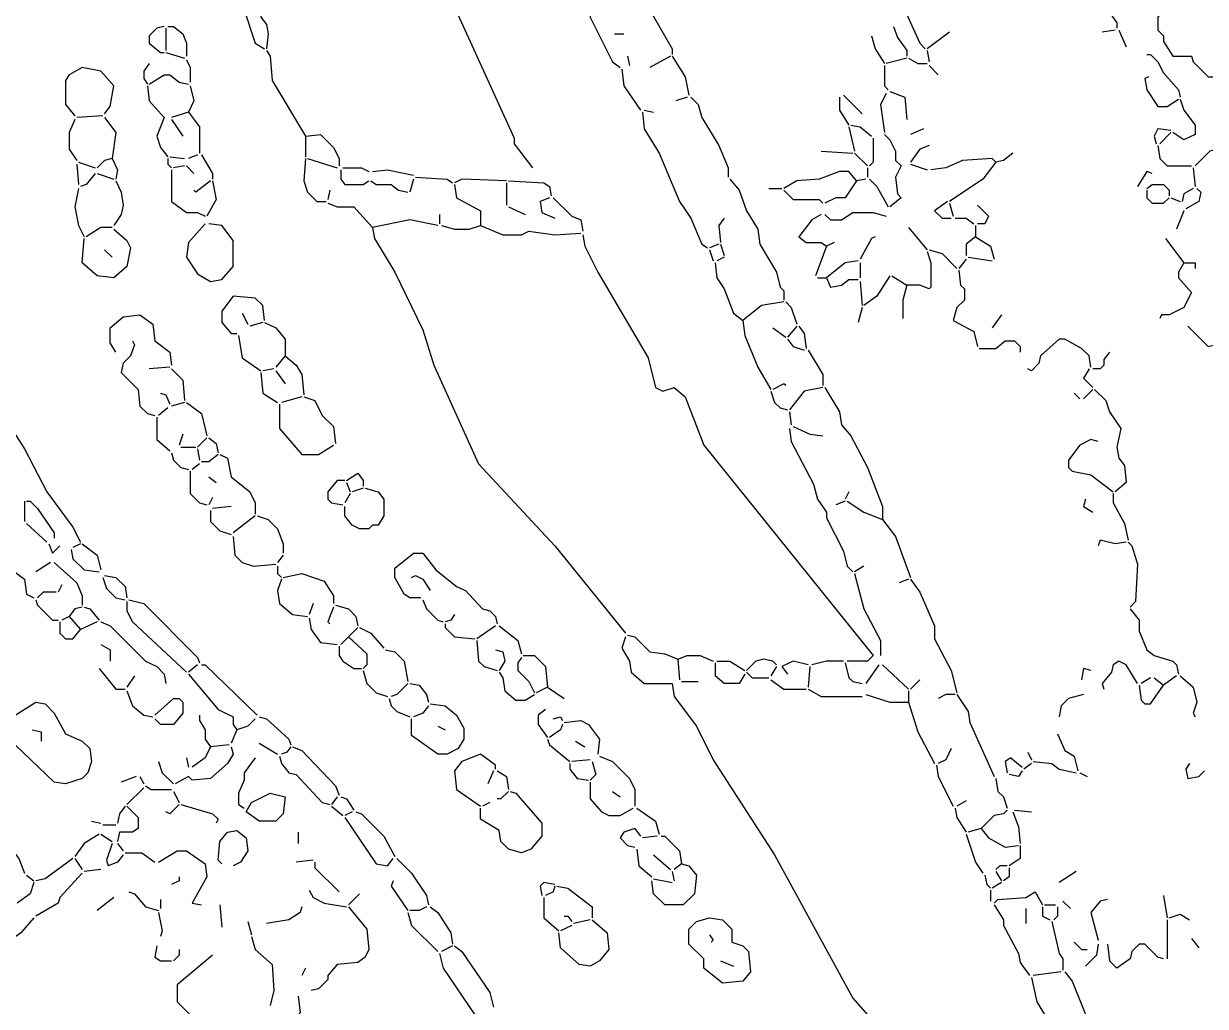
# Model space of a CAD drawing. Header units: millimetres. Extents: x 0 to 150953, y 0 to 85148.
# Drawn here: x 76847 to 95980, y 46657 to 62566 of the extents above; entities that cross this region are included whole.
import ezdxf

# ---------------------------------------------------------------- set-up
doc = ezdxf.new("R2010")
doc.units = ezdxf.units.MM
doc.layers.add('LINEWORK', color=7, linetype='Continuous')

msp = doc.modelspace()

# ---------------------------------------------------------------- linework, layer by layer
at = {"layer": 'LINEWORK'}
for points in [[(80086, 64087), (80689, 62822), (80689, 62671), (80779, 62550), (80809, 62400), (80779, 62159)], [(80147, 63334), (80418, 62791), (80598, 62249), (80749, 62159)], [(86715, 63304), (86896, 63063), (87016, 62731), (87348, 62159), (87348, 62068)], [(94669, 63213), (94850, 63033), (95362, 63033), (95332, 62822), (95212, 62671), (95212, 62460), (95302, 62370), (95302, 62279), (95453, 62038), (95754, 62038), (95784, 61948), (96025, 61707), (96176, 61707), (96326, 61827), (96447, 61857), (96598, 61737), (96598, 61647), (96718, 61496)], [(90843, 63123), (91054, 62912), (91355, 62249), (91445, 62159)], [(83853, 62882), (83883, 62701), (84787, 60712), (84787, 60622), (85088, 60230)], [(85992, 62852), (86022, 62671), (86383, 61948), (86504, 61857)], [(93494, 62731), (93675, 62942), (93856, 62942), (94157, 62822), (94247, 62731), (94458, 62701), (94549, 62581), (94549, 62490)], [(79122, 62520), (79002, 62490), (78881, 62370), (78881, 62249), (79062, 62098), (79122, 62098)], [(79152, 62490), (79152, 62129)], [(79182, 62520), (79273, 62520), (79423, 62400), (79484, 62249), (79484, 62038)], [(86414, 62400), (86564, 62400)], [(90933, 62520), (90993, 62340), (91144, 62129), (91144, 62038)], [(91837, 62430), (91476, 62159)], [(94519, 62460), (94308, 62430)], [(94579, 62460), (94699, 62189)], [(90572, 62370), (90632, 62159), (90783, 61918)], [(79152, 62098), (79454, 62008)], [(80779, 62129), (80840, 62038), (80870, 61647), (81412, 60743)], [(86625, 62038), (86655, 61888)], [(87318, 62038), (86986, 61857)], [(87348, 62038), (87559, 61707), (87619, 61405)], [(91144, 62008), (90813, 61918)], [(91174, 62008), (91325, 61918), (91476, 61918)], [(91476, 62129), (91506, 61948)], [(95031, 62068), (95091, 62068), (95212, 61948), (95302, 61767), (95543, 61496), (95573, 61375)], [(78158, 61104), (78248, 61225), (78309, 61556), (78098, 61797), (77796, 61857), (77585, 61737), (77525, 61647), (77525, 61255), (77676, 61074)], [(78881, 61918), (78791, 61797), (78791, 61677), (78851, 61586)], [(79484, 61978), (79544, 61857), (79544, 61616)], [(86534, 61827), (86564, 61556), (86835, 61164)], [(90783, 61888), (90783, 61556), (90843, 61496)], [(91506, 61888), (91656, 61737)], [(78881, 61586), (79122, 61737), (79212, 61737), (79363, 61616), (79514, 61586)], [(95061, 61707), (95001, 61677), (95031, 61496), (95212, 61225), (95362, 61225), (95543, 61345)], [(78851, 61556), (78881, 61315), (79122, 61044)], [(79544, 61556), (79604, 61315), (79514, 61134)], [(90813, 61436), (90722, 61255), (90783, 60803)], [(90873, 61466), (91114, 61375), (91144, 61014)], [(87589, 61375), (87408, 61315)], [(87649, 61375), (87769, 61255), (87830, 61044), (88101, 60592), (88252, 60230), (88252, 60080)], [(90059, 61375), (90059, 61164), (90210, 60923)], [(90120, 61405), (90421, 61104)], [(95573, 61345), (95633, 61164), (95814, 60923), (95814, 60773), (95633, 60682), (95453, 60803)], [(78128, 61074), (77706, 61044)], [(78158, 61044), (78339, 60803), (78278, 60381)], [(79122, 61044), (79002, 60743), (79062, 60562), (79182, 60411)], [(79514, 61134), (79243, 61044)], [(79514, 61134), (79695, 60893), (79695, 60471)], [(86866, 61134), (86896, 60863), (87137, 60471), (87468, 59688), (87649, 59417), (87830, 58995), (87920, 58935)], [(86896, 61164), (87046, 61134)], [(77676, 61014), (77585, 60803), (77585, 60532), (77706, 60351)], [(79243, 61014), (79423, 60743)], [(90210, 60893), (90300, 60502)], [(90240, 60923), (90391, 60893), (90572, 60743)], [(91415, 60863), (91204, 60773)], [(95423, 60833), (95212, 60863), (95151, 60743), (95182, 60622)], [(81412, 60743), (81653, 60773), (81864, 60562), (81954, 60381), (81954, 60261)], [(81412, 60743), (81412, 60411)], [(90602, 60712), (90602, 60321), (90541, 60261)], [(90783, 60773), (90873, 60682), (90963, 60502), (90963, 60351), (91054, 60261)], [(95423, 60803), (95242, 60622)], [(89758, 60502), (90270, 60471)], [(90300, 60471), (90511, 60261)], [(91506, 60592), (91355, 60532), (91204, 60321)], [(92862, 60471), (92711, 60351), (92590, 60321)], [(95212, 60592), (95242, 60381), (95362, 60261), (95754, 60261)], [(96417, 60592), (96055, 60502), (95814, 60261)], [(77706, 60291), (77736, 59959)], [(77736, 60321), (78007, 60230)], [(78278, 60381), (78158, 60351), (78037, 60230)], [(78278, 60381), (78369, 60200), (78339, 60050)], [(79182, 60381), (79182, 60291), (79243, 60230)], [(79212, 60411), (79454, 60381)], [(79664, 60441), (79514, 60381)], [(79725, 60441), (79905, 60140), (79905, 60050)], [(81412, 60381), (81382, 60020), (81442, 59839), (81593, 59688), (81743, 59688)], [(81442, 60381), (81924, 60230)], [(91204, 60291), (91476, 60200)], [(92590, 60321), (92530, 60381), (92048, 60351), (91777, 60230), (91536, 60200)], [(92590, 60321), (92379, 60050), (91837, 59688)], [(75326, 60110), (75356, 59537), (75506, 59266), (75627, 58694), (75597, 58483), (75838, 57971), (75958, 57458), (76169, 57067), (76260, 56765), (76501, 56344), (76531, 56193), (76862, 55681), (77224, 54988), (77646, 54415), (77766, 54174)], [(78007, 60140), (77857, 59959), (77766, 59929)], [(78037, 60140), (78309, 60050)], [(79243, 60200), (79243, 59688), (79484, 59507), (79664, 59507), (79785, 59447)], [(79454, 60261), (79273, 60230)], [(79484, 60261), (79604, 60140)], [(81984, 60200), (81984, 60050), (82045, 59959), (82346, 59959), (82436, 60020)], [(82015, 60230), (82316, 60230), (82436, 60170)], [(82497, 60170), (82738, 60200), (83160, 60110)], [(83190, 60080), (83702, 60050), (83792, 59989)], [(90331, 60020), (90210, 60170), (90059, 60170), (89728, 60050), (89366, 60020), (89155, 59899)], [(90511, 60230), (90511, 60080)], [(91054, 60261), (90963, 60080), (90993, 59809), (91054, 59748)], [(95121, 60140), (95031, 60170), (94880, 59929)], [(95784, 60230), (95814, 59929)], [(77736, 59899), (77676, 59598), (77736, 59296), (77826, 59116)], [(78339, 60020), (78429, 59839), (78459, 59628), (78429, 59477), (78309, 59296)], [(79875, 60020), (79634, 59839), (79604, 59869)], [(79905, 60020), (79966, 59718), (79815, 59447)], [(82467, 60020), (82557, 59959), (82798, 59959), (82919, 59869), (83069, 59839)], [(83160, 60050), (83099, 59839)], [(84666, 60020), (83943, 60050), (83822, 59989)], [(83822, 59959), (83853, 59748), (84244, 59537), (84244, 59296)], [(84666, 59989), (84666, 59628)], [(84696, 60020), (85269, 59989), (85359, 59929), (85389, 59778)], [(88282, 60050), (88432, 59869), (88553, 59537), (88734, 59236), (88764, 58995), (89035, 58543), (89095, 58302), (89155, 58242), (89155, 58091)], [(88914, 59899), (89125, 59899)], [(90331, 60020), (90150, 59748), (89999, 59748), (89818, 59658)], [(90481, 60050), (90331, 60020)], [(90541, 60050), (90662, 59929), (90843, 59598)], [(95031, 59899), (95121, 59959), (95302, 59959), (95392, 59869), (95392, 59778)], [(95784, 59899), (95633, 59809), (95603, 59688)], [(95844, 59899), (95905, 59839), (95875, 59688), (95664, 59568)], [(81804, 59869), (81774, 59718)], [(85359, 59748), (85208, 59688), (85239, 59507), (85449, 59417)], [(85419, 59748), (85721, 59447), (85871, 59387), (85901, 59206)], [(89155, 59869), (89306, 59718), (89728, 59718), (89788, 59658)], [(91054, 59748), (90873, 59598)], [(95031, 59869), (95031, 59748), (95121, 59658), (95302, 59658), (95392, 59748)], [(95423, 59748), (95573, 59688)], [(81774, 59658), (81924, 59598), (82195, 59598), (82497, 59266)], [(84696, 59598), (84967, 59477)], [(89818, 59477), (89909, 59387), (90090, 59387), (90270, 59507), (90602, 59507), (90813, 59447)], [(91807, 59688), (91596, 59537)], [(91596, 59537), (91717, 59417), (91867, 59417)], [(91837, 59658), (91897, 59447)], [(92289, 59628), (92470, 59447), (92410, 59327), (92289, 59327)], [(95633, 59537), (95513, 59236)], [(79785, 59327), (79514, 59025), (79484, 58784), (79664, 58513), (79875, 58392), (80056, 58423), (80237, 58634), (80237, 59055), (80056, 59296), (79845, 59327)], [(83551, 59296), (83099, 59387), (82497, 59266)], [(83581, 59477), (83581, 59327)], [(88191, 59417), (88101, 59296), (88131, 59025)], [(89758, 59477), (89607, 59387), (89397, 59116), (89517, 59025), (89758, 59025), (89848, 58965)], [(91927, 59417), (92108, 59417), (92229, 59327)], [(78309, 59236), (78519, 59055), (78580, 58935), (78519, 58634), (78309, 58453), (78037, 58483), (77796, 58694), (77826, 59085)], [(78278, 59266), (78098, 59266), (77857, 59116)], [(82497, 59266), (82527, 59085), (82858, 58543), (83310, 57609), (83491, 57037), (84214, 55440), (85449, 54114), (86594, 52698)], [(83612, 59296), (83822, 59236), (84063, 59236), (84244, 59296)], [(84244, 59296), (84606, 59146), (84907, 59146), (85028, 59206), (85449, 59146), (85871, 59176)], [(85901, 59146), (85932, 58965), (86142, 58543), (86956, 57157), (87076, 56675), (87197, 56615), (87378, 56675), (87559, 56524), (87860, 55741), (90602, 52336)], [(91174, 59266), (91476, 58905)], [(92259, 59296), (92259, 59116)], [(88101, 58995), (87950, 58935)], [(88131, 58995), (88191, 58814)], [(89848, 58965), (89668, 58483)], [(89969, 59025), (89848, 58965)], [(90632, 59116), (90572, 59085), (90391, 58754)], [(92259, 59116), (92108, 58995), (92108, 58814)], [(92259, 59116), (92500, 58965), (92560, 58754)], [(95332, 59085), (95633, 58694)], [(78158, 58905), (78278, 58784)], [(87950, 58905), (88011, 58724)], [(88191, 58784), (88071, 58724)], [(91476, 58875), (91536, 58694), (91536, 58302), (91506, 58272), (91355, 58332), (91144, 58332)], [(91506, 58905), (91717, 58844), (91958, 58603)], [(92108, 58754), (91988, 58603)], [(92138, 58784), (92530, 58724)], [(88041, 58694), (88071, 58453), (88191, 58272), (88342, 57880), (88493, 57760)], [(90361, 58724), (90150, 58694), (89848, 58453)], [(90391, 58694), (90391, 58453)], [(91988, 58573), (92018, 58332), (92078, 58272), (92078, 58091), (91958, 57971), (91897, 57760), (92229, 57579), (92289, 57338)], [(95633, 58694), (95543, 58543), (95543, 58453), (95754, 58212), (95633, 57971)], [(95633, 58694), (95814, 58694), (95814, 58603)], [(89698, 58453), (89848, 58453)], [(89848, 58453), (89909, 58302), (90090, 58332), (90210, 58423), (90361, 58423)], [(90391, 58392), (90421, 58001)], [(90873, 58483), (90662, 58151), (90451, 58001)], [(90903, 58483), (91144, 58332)], [(91144, 58332), (91084, 58091), (91084, 57790)], [(80749, 57760), (80719, 58001), (80598, 58121), (80237, 58151), (80056, 57910), (80056, 57730), (80207, 57549), (80297, 57549)], [(89155, 58061), (88794, 58001), (88493, 57760)], [(89186, 58061), (89276, 57971), (89366, 57699)], [(78339, 57248), (78248, 57398), (78248, 57639), (78459, 57820), (78730, 57850), (78941, 57699), (78971, 57428), (79212, 57248), (79243, 57037)], [(80388, 57880), (80478, 57699)], [(90421, 57971), (90361, 57730)], [(92681, 57850), (92530, 57639)], [(95633, 57971), (95392, 57850), (95272, 57850), (95242, 57790)], [(80719, 57730), (80508, 57669)], [(80749, 57730), (80930, 57639), (81081, 57458), (81081, 57187)], [(88493, 57760), (88523, 57519), (88734, 57006), (88945, 56645)], [(88975, 57639), (89186, 57489)], [(89366, 57669), (89216, 57489)], [(89397, 57669), (89487, 57549), (89517, 57308)], [(95694, 57669), (96025, 57338), (96266, 57398), (96537, 57278)], [(78610, 57428), (78640, 57368), (78580, 57187), (78459, 57067), (78429, 56916), (78700, 56645), (78730, 56374), (78851, 56253), (78971, 56223)], [(80327, 57519), (80388, 57157), (80689, 56946)], [(89216, 57458), (89306, 57338), (89487, 57278)], [(92319, 57308), (92590, 57308), (92741, 57428), (92892, 57428), (92982, 57338), (92982, 57248)], [(94127, 57006), (94097, 57187), (93976, 57308), (93705, 57458), (93615, 57458), (93313, 57187), (93283, 57067), (93163, 56946), (93103, 56976)], [(89547, 57278), (89788, 56886), (89788, 56705)], [(94428, 57248), (94338, 57127), (94338, 57037), (94278, 56976), (94157, 56976)], [(81081, 57187), (80930, 57006)], [(81081, 57187), (81261, 57037), (81352, 56886), (81382, 56555)], [(79212, 57006), (78881, 56976)], [(79243, 56976), (79423, 56796), (79454, 56464)], [(80689, 56916), (80719, 56585), (80960, 56434)], [(80900, 56976), (80719, 56946)], [(80930, 56946), (81081, 56735)], [(94097, 56976), (94006, 56826)], [(94006, 56826), (94157, 56675)], [(89186, 56705), (89155, 56735), (88975, 56645)], [(89788, 56675), (89487, 56615), (89246, 56313)], [(89818, 56675), (90059, 56283), (90090, 56072), (90240, 55892), (90511, 55379), (90752, 54747), (90752, 54536)], [(94157, 56645), (94006, 56494)], [(94187, 56645), (94368, 56464), (94428, 56283), (94609, 56012), (94549, 55711), (94579, 55530), (94669, 55410), (94699, 55138), (94519, 54988)], [(79062, 56585), (79152, 56555), (79212, 56404)], [(81352, 56524), (81020, 56434)], [(81382, 56524), (81563, 56464), (81683, 56223), (81864, 56042), (81894, 55771)], [(88945, 56615), (89005, 56434), (89095, 56344), (89216, 56313)], [(93856, 56585), (93946, 56494)], [(79182, 56344), (79032, 56223)], [(79454, 56434), (79243, 56374)], [(79484, 56434), (79725, 56253), (79815, 55892)], [(80990, 56404), (80990, 56012), (81352, 55590), (81623, 55590), (81864, 55741)], [(89246, 56283), (89276, 56072)], [(79002, 56193), (79002, 55831), (79212, 55651)], [(79423, 55922), (79363, 55741)], [(89246, 56012), (89276, 55801), (89638, 55108), (89698, 54867), (89848, 54656), (89848, 54566), (90120, 54024), (90180, 53783), (90270, 53692)], [(89306, 56042), (89577, 55922), (89788, 55892)], [(79393, 55711), (79634, 55711)], [(79815, 55862), (79664, 55711)], [(79664, 55681), (79695, 55500)], [(79845, 55862), (79966, 55771), (79996, 55620)], [(94247, 55801), (94127, 55831), (93946, 55741), (93765, 55500), (93765, 55379), (93826, 55319), (94127, 55259), (94489, 54988)], [(79243, 55620), (79273, 55500), (79393, 55379), (79514, 55349)], [(79996, 55590), (79845, 55470), (79725, 55470)], [(80026, 55590), (80147, 55530), (80207, 55229), (80508, 54988), (80598, 54807), (80598, 54626)], [(79544, 55319), (79544, 54958), (79695, 54807), (79815, 54777)], [(79695, 55440), (79574, 55349)], [(79845, 55229), (79966, 55138)], [(82045, 55169), (81924, 55169), (81774, 54988), (81774, 54867), (81834, 54807), (82015, 54777)], [(82075, 55169), (82256, 55289), (82346, 55169), (82346, 55078)], [(82075, 55138), (82135, 54988)], [(82376, 55048), (82587, 54988), (82677, 54867), (82677, 54596), (82587, 54445), (82497, 54445), (82436, 54385), (82286, 54385), (82165, 54445), (82045, 54596), (82045, 54747)], [(82135, 54958), (82045, 54807)], [(82346, 55048), (82165, 54988)], [(90210, 54988), (90150, 54867)], [(94489, 54958), (94489, 54807), (94669, 54476), (94730, 54204)], [(76862, 54837), (76862, 54506)], [(76892, 54837), (76953, 54837), (77073, 54717), (77344, 54325), (77344, 54234)], [(79905, 54897), (79845, 54777)], [(80207, 54747), (79905, 54717)], [(90150, 54837), (89999, 54777)], [(90180, 54837), (90451, 54656), (90752, 54536)], [(94037, 54867), (94006, 54747), (94157, 54656)], [(79875, 54686), (79875, 54506), (80026, 54355), (80207, 54295)], [(80598, 54596), (80237, 54325)], [(80629, 54596), (80809, 54536), (80960, 54385), (81050, 54144), (81050, 53993)], [(90752, 54536), (90963, 54265), (91204, 53602)], [(76892, 54476), (77224, 54174)], [(80237, 54265), (80267, 53963), (80388, 53843), (80568, 53783), (80930, 53813)], [(94699, 54174), (94519, 54144), (94278, 54204), (94247, 54114)], [(94730, 54174), (94790, 54114), (94880, 53813), (94850, 53210), (94760, 53120)], [(76441, 54024), (76531, 53813), (76862, 53572), (76892, 53331), (77013, 53270)], [(77254, 54144), (77314, 53993)], [(77435, 54114), (77314, 53993)], [(77616, 54054), (77646, 53903), (77826, 53722), (78068, 53692)], [(77766, 54144), (77646, 54084)], [(77796, 54144), (78037, 53963), (78098, 53722)], [(81050, 53963), (80960, 53843)], [(83280, 53270), (83099, 53270), (83009, 53331), (82858, 53602), (82858, 53752), (83160, 53993), (83310, 53993), (83521, 53722), (83853, 53451), (84003, 53391), (84274, 53090), (84395, 53059), (84485, 52969), (84515, 52848)], [(77284, 53843), (77043, 53692)], [(77344, 53843), (77706, 53511), (77796, 53300), (77796, 53150)], [(80960, 53783), (80960, 53662), (81020, 53602)], [(90451, 53783), (90300, 53692)], [(78128, 53602), (78188, 53421), (78339, 53270), (78489, 53240)], [(78158, 53632), (78339, 53602), (78489, 53451), (78519, 53270)], [(81050, 53602), (81352, 53662), (81713, 53541), (81864, 53300), (81864, 53180)], [(83129, 53602), (83190, 53632), (83310, 53572), (83431, 53391)], [(90300, 53662), (90451, 53090), (90722, 52577), (90722, 52336)], [(77465, 53481), (77405, 53361)], [(81020, 53572), (80960, 53391), (80990, 53180), (81201, 52999), (81442, 52969)], [(91174, 53572), (91024, 53511)], [(91204, 53572), (91355, 53361), (91596, 52818), (91596, 52607), (91867, 52095), (91958, 51734)], [(77043, 53240), (77073, 53150), (77314, 52909), (77405, 52909)], [(77375, 53361), (77164, 53361), (77073, 53270)], [(78519, 53210), (78519, 53059), (78610, 52879), (79484, 52065)], [(78550, 53240), (78791, 53180), (79664, 52306), (79695, 52216)], [(83310, 53240), (83370, 53090), (83551, 52909), (83642, 52879)], [(77796, 53120), (77676, 53090), (77585, 52969)], [(77826, 53120), (77917, 53090), (78068, 52909)], [(81533, 53180), (81472, 52999)], [(81864, 53120), (81774, 52879), (81804, 52848)], [(81894, 53150), (82105, 53090), (82226, 52969), (82256, 52818)], [(83822, 52999), (83762, 52909), (83672, 52879)], [(94760, 53090), (94910, 52909), (94910, 52728), (95031, 52427), (95151, 52336), (95453, 52246), (95513, 52186), (95543, 52035)], [(77435, 52879), (77435, 52698), (77525, 52607), (77646, 52607), (77766, 52758)], [(77585, 52969), (77465, 52909)], [(77585, 52969), (77766, 52758)], [(78037, 52879), (77766, 52758)], [(78098, 52879), (78248, 52818), (78821, 52246), (79002, 52156), (79122, 52035), (79152, 51884)], [(81472, 52939), (81502, 52758), (81653, 52547), (81924, 52517)], [(83672, 52848), (83672, 52788), (83822, 52638), (84154, 52607)], [(84485, 52818), (84184, 52607)], [(84546, 52818), (84847, 52577), (84907, 52366)], [(82105, 52638), (81984, 52517)], [(82256, 52788), (82105, 52638)], [(82105, 52638), (82406, 52366), (82406, 52186), (82346, 52125)], [(82286, 52788), (82467, 52698), (82677, 52457)], [(86594, 52638), (86534, 52457), (86655, 52246), (86685, 52065), (86896, 51884), (87348, 51884)], [(86625, 52668), (86745, 52638), (86986, 52397), (87227, 52366), (87438, 52276)], [(78098, 52517), (78248, 52427), (78248, 52246)], [(81954, 52487), (81954, 52336), (82015, 52246), (82195, 52125), (82316, 52125)], [(82708, 52427), (82858, 52397), (83009, 52246), (83069, 51914)], [(84184, 52577), (84214, 52246), (84305, 52156), (84515, 52095)], [(84485, 52427), (84606, 52397), (84636, 52246), (84546, 52095)], [(84907, 52306), (84847, 52216), (84847, 52095), (85028, 51914), (85118, 51734)], [(84937, 52336), (85118, 52336), (85299, 52156), (85329, 51824)], [(87438, 52276), (87589, 52336), (87800, 52336), (88011, 52246)], [(87438, 52276), (87468, 51945)], [(88071, 52246), (88282, 52246), (88523, 52095)], [(89035, 52186), (88975, 52246), (88824, 52276), (88704, 52246), (88553, 52095)], [(89547, 52186), (89306, 52246), (89125, 52156)], [(90120, 52246), (89848, 52246), (89607, 52186)], [(90602, 52336), (90511, 52246), (90180, 52246)], [(94880, 51884), (94699, 52186), (94579, 52246), (94489, 52186), (94458, 52065), (94308, 51884), (94338, 51794)], [(78068, 52125), (78339, 51794), (78489, 51794)], [(79664, 52186), (79514, 52065)], [(79725, 52186), (79785, 52186), (80629, 51372)], [(82346, 52095), (82406, 51884), (82557, 51734), (82738, 51673)], [(84546, 52065), (84606, 51975), (84636, 51764), (84817, 51613), (84967, 51613), (85118, 51704)], [(88041, 52216), (88041, 52005)], [(88553, 52065), (88643, 51975), (88914, 51975)], [(89035, 52156), (88945, 52005)], [(89125, 52156), (89216, 52035)], [(89577, 52156), (89547, 51824)], [(90150, 52216), (90210, 51975), (90270, 51914), (90421, 51884)], [(90692, 52186), (90481, 51884)], [(90752, 52186), (91174, 51794)], [(94127, 52095), (94006, 52125), (93976, 51945)], [(78640, 52005), (78519, 51824)], [(79514, 52035), (79996, 51463), (80237, 51342), (80237, 51221), (80297, 51131)], [(83069, 51884), (82888, 51704), (82798, 51673)], [(83099, 51884), (83250, 51854), (83370, 51704), (83401, 51583)], [(87348, 51884), (87378, 51673), (87739, 51191), (88011, 50649), (89005, 49112), (90270, 46792), (90511, 46521), (90572, 46310)], [(87498, 51914), (87769, 51914)], [(88523, 52035), (88432, 51884), (88191, 51884), (88041, 52005)], [(88945, 51945), (89155, 51794), (89517, 51794)], [(91355, 51945), (91204, 51794)], [(94910, 51854), (94940, 51613), (95001, 51553), (95091, 51553), (95302, 51854)], [(95091, 51975), (94940, 51884)], [(95151, 51975), (95302, 51854)], [(95513, 52005), (95302, 51854)], [(95573, 52005), (95784, 51824), (95844, 51583), (95784, 51402), (95814, 51342)], [(78519, 51764), (78610, 51523), (78791, 51372), (78941, 51342)], [(85329, 51824), (85148, 51734)], [(85329, 51824), (85600, 51643)], [(89547, 51794), (89758, 51673), (90421, 51673)], [(90481, 51704), (90873, 51583), (91174, 51583)], [(91174, 51764), (91174, 51583)], [(91927, 51704), (91777, 51704), (91656, 51643)], [(91958, 51704), (92138, 51432), (92169, 51252), (92560, 50378)], [(94006, 51704), (93765, 51643), (93645, 51523), (93615, 51342)], [(78971, 51372), (79273, 51643), (79363, 51643), (79423, 51583), (79423, 51402), (79273, 51221), (79062, 51221), (78971, 51312)], [(82768, 51643), (82798, 51523), (82888, 51432), (83099, 51342)], [(83431, 51553), (83672, 51523), (83853, 51372), (83973, 51161), (83973, 50980), (83883, 50830), (83702, 50739), (83551, 50739), (83129, 51041), (83129, 51312)], [(83401, 51523), (83310, 51402), (83160, 51342)], [(91174, 51583), (91325, 51101), (91596, 50589)], [(79695, 51372), (79695, 51282), (79785, 51131), (79785, 50980), (79875, 50860)], [(80598, 51312), (80478, 51191), (80297, 51131)], [(80659, 51342), (80779, 51312), (81141, 50980), (81171, 50890)], [(85299, 51463), (85178, 51372), (85178, 51221), (85329, 51011)], [(85419, 51312), (85540, 51342), (85570, 51282)], [(85600, 51252), (85871, 51282), (85992, 51221), (86173, 50980), (86142, 50739)], [(76983, 51131), (77133, 51101), (77133, 50950)], [(80297, 51131), (80207, 50920)], [(83551, 51191), (83672, 51131)], [(85570, 51221), (85540, 51131), (85359, 51011)], [(80659, 50920), (80960, 50739)], [(85329, 50980), (85359, 50890), (85690, 50619)], [(85781, 50950), (85932, 50860)], [(93585, 51071), (93705, 50800), (93856, 50709), (93916, 50468)], [(80207, 50860), (80237, 50739), (80147, 50589), (79875, 50348), (79574, 50318), (79514, 50378)], [(79875, 50860), (79785, 50679), (79574, 50528)], [(80177, 50890), (79875, 50860)], [(80990, 50709), (81020, 50589), (81141, 50438), (81261, 50408), (81683, 49956), (81804, 49926)], [(81171, 50860), (81111, 50770), (81020, 50739)], [(81201, 50860), (81352, 50800), (81894, 50227), (81954, 50077)], [(84485, 50498), (84485, 50559), (84244, 50739), (83943, 50619), (83822, 50468), (83853, 50167), (84244, 49896)], [(86173, 50709), (86383, 50619), (86655, 50348), (86745, 50167), (86745, 49896)], [(91867, 50830), (91777, 50649), (91656, 50589)], [(93103, 50770), (93163, 50649)], [(79032, 50619), (79092, 50438), (79273, 50257)], [(79484, 50679), (79514, 50528)], [(80598, 50679), (80418, 50438), (80418, 50318), (80327, 50107), (80327, 49926), (80418, 49866)], [(85690, 50589), (85690, 50498), (85811, 50348), (85992, 50318)], [(86022, 50649), (85721, 50619)], [(86052, 50619), (86112, 50408), (86022, 50318)], [(91626, 50559), (91656, 50378), (91897, 49896)], [(92831, 50679), (92741, 50619), (92771, 50438)], [(92831, 50679), (93012, 50528)], [(93163, 50589), (93042, 50498)], [(93193, 50619), (93494, 50589), (93615, 50498), (93886, 50438)], [(95724, 50589), (95664, 50498), (95694, 50348), (95875, 50378), (95965, 50468)], [(78670, 50378), (78429, 50287)], [(78730, 50378), (78791, 50257)], [(79514, 50378), (79303, 50257)], [(84455, 50468), (84365, 50257)], [(84515, 50468), (84666, 50378), (84696, 50167)], [(92590, 50348), (92620, 50137), (92711, 50046), (92771, 49866)], [(93012, 50468), (92952, 50378), (92801, 50408)], [(93946, 50438), (94067, 50378)], [(78791, 50197), (78519, 49926)], [(78821, 50227), (78911, 50167), (79243, 50167)], [(79273, 50137), (79363, 49956)], [(84726, 50137), (84817, 50107), (85239, 49625), (85239, 49414), (85058, 49203), (84907, 49142), (84696, 49203), (84576, 49323), (84546, 49504), (84244, 49685), (84244, 49866)], [(84696, 50137), (84576, 50016), (84515, 50016)], [(86022, 50287), (86022, 50016), (86203, 49805), (86323, 49745), (86504, 49745), (86715, 49866)], [(86383, 50137), (86504, 50046)], [(81924, 50046), (81834, 49926)], [(81984, 50046), (82075, 50016), (82195, 49835)], [(84395, 49956), (84274, 49896)], [(92108, 49986), (91958, 49896)], [(78489, 49896), (78399, 49775), (78369, 49625)], [(78519, 49896), (78700, 49715), (78700, 49534), (78610, 49474), (78399, 49474)], [(79363, 49926), (79212, 49775), (79152, 49805)], [(79393, 49926), (79905, 49775), (79996, 49685), (79966, 49625)], [(81834, 49896), (82015, 49745)], [(82165, 49805), (82045, 49745)], [(82226, 49805), (82316, 49775), (82677, 49414), (82858, 49082)], [(86775, 49866), (87076, 49655), (87137, 49444)], [(91927, 49866), (91958, 49715), (92108, 49474)], [(92771, 49835), (92711, 49775), (92560, 49745), (92349, 49534)], [(92862, 49805), (92952, 49564), (92982, 49293)], [(92892, 49835), (93163, 49805)], [(77947, 49655), (78098, 49625)], [(78128, 49594), (78339, 49594)], [(82045, 49715), (82557, 48962), (82738, 48932), (82828, 49052)], [(78068, 49444), (77826, 49293), (77676, 49082)], [(78098, 49444), (78278, 49323)], [(78399, 49474), (78369, 49323)], [(80056, 48962), (79996, 49022), (80026, 49323), (80147, 49474), (80297, 49504), (80448, 49384), (80478, 49173), (80357, 48992), (80237, 48932)], [(81291, 49474), (81291, 49293)], [(86745, 49534), (86564, 49474), (86504, 49384), (86625, 49263), (86745, 49233)], [(86745, 49534), (86835, 49414)], [(87107, 49414), (86866, 49384)], [(87167, 49414), (87227, 49414), (87468, 49173), (87498, 48962)], [(92108, 49444), (92259, 48992), (92379, 48811)], [(92349, 49534), (92138, 49474)], [(92349, 49534), (92470, 49384), (92741, 49233), (92952, 49263)], [(76169, 49353), (76651, 49203), (76772, 49052), (76862, 48811)], [(78278, 49293), (78188, 49022), (78218, 48932)], [(78369, 49293), (78459, 49173)], [(79032, 48992), (79333, 49173), (79484, 49173), (79785, 48962), (79815, 48751), (79574, 48329), (79725, 48299)], [(86775, 49203), (86805, 48932), (87016, 48751)], [(92982, 49263), (92982, 49052), (92801, 48932)], [(77646, 49052), (77194, 48721), (77043, 48691)], [(77676, 49052), (77796, 48871)], [(78459, 49112), (78369, 48992), (78218, 48932)], [(78489, 49142), (78761, 49142), (78971, 48992)], [(81533, 49022), (81261, 48992)], [(81563, 48992), (81563, 48901), (81954, 48510)], [(82888, 49052), (83129, 48811), (83370, 48449), (83401, 48299)], [(87046, 49112), (87318, 48871)], [(77796, 48811), (77435, 48419), (77405, 48329)], [(78098, 48871), (77826, 48841)], [(87498, 48962), (87619, 48932), (87739, 48781), (87709, 48480), (87528, 48299), (87227, 48299), (87046, 48480), (87016, 48691)], [(87348, 48841), (87378, 48691)], [(87498, 48962), (87378, 48871)], [(92771, 48932), (92651, 48932), (92590, 48871)], [(92590, 48841), (92681, 48691)], [(92801, 48901), (92801, 48751), (92711, 48691)], [(93886, 48841), (93615, 48660)], [(77013, 48660), (76953, 48480), (76742, 48329)], [(76892, 48781), (77013, 48691)], [(79363, 48751), (79363, 48691), (79243, 48630)], [(82828, 48691), (82798, 48600), (83069, 48208)], [(85449, 48630), (85269, 48660), (85208, 48600), (85239, 48449)], [(85449, 48600), (85419, 48510), (85299, 48449)], [(85480, 48600), (85660, 48570), (86052, 48269), (86052, 48088)], [(87046, 48721), (87348, 48660)], [(92410, 48781), (92440, 48630), (92500, 48570)], [(92681, 48660), (92530, 48570)], [(78309, 48419), (78037, 48208)], [(78550, 48510), (78640, 48480), (78821, 48269), (79032, 48208)], [(81472, 48540), (81533, 48419), (81713, 48329), (82075, 48269)], [(82286, 48480), (82105, 48299)], [(85269, 48419), (85269, 48088), (85510, 47877)], [(92500, 48540), (92500, 48359)], [(92560, 48329), (92620, 48389), (93072, 48419), (93223, 48510), (93344, 48299)], [(95302, 48449), (95362, 48088)], [(77405, 48329), (77043, 48118)], [(79062, 48389), (79062, 48239)], [(80026, 48299), (80056, 47937)], [(81352, 48269), (81322, 48178), (81141, 48058), (80779, 47998)], [(82105, 48269), (82406, 47907), (82436, 47576), (82376, 47455), (82256, 47365), (81924, 47335), (81774, 47154), (81774, 47094), (81623, 46943), (81502, 46913)], [(83370, 48269), (83250, 48208), (83099, 48208)], [(83431, 48269), (83551, 48178), (83762, 47847), (83792, 47666)], [(92560, 48299), (92711, 48058), (92711, 47967), (92952, 47515), (92982, 47365), (93133, 47154)], [(93072, 48239), (93072, 47998)], [(93344, 48269), (93344, 48118), (93464, 48058)], [(93374, 48299), (93554, 48299)], [(93585, 48269), (93585, 48118), (93524, 48058)], [(93675, 48359), (93796, 48239)], [(94398, 48389), (94278, 48359), (94127, 48178), (94247, 47726)], [(77013, 48088), (76802, 47847), (76471, 47606)], [(79032, 48178), (79092, 47877), (79062, 47787)], [(80478, 48028), (80538, 47817)], [(83069, 48178), (83129, 47967), (83551, 47546)], [(86052, 48058), (86293, 47847), (86323, 47576), (86173, 47395), (86022, 47305), (85841, 47335), (85540, 47606), (85510, 47847)], [(85600, 48118), (85660, 48118), (85721, 48028)], [(86022, 48058), (85751, 47998)], [(93494, 48028), (93615, 47515), (93675, 47425), (93675, 47244)], [(95362, 48058), (95362, 47425)], [(95392, 48088), (95573, 48148), (95724, 48058)], [(85721, 47967), (85540, 47877)], [(80538, 47787), (80598, 47576), (80870, 47335), (80900, 46913), (80840, 46672)], [(87950, 47817), (88011, 47726), (87980, 47696)], [(93856, 47696), (93976, 47576), (94067, 47576)], [(94247, 47666), (94217, 47485), (94037, 47305)], [(94398, 47666), (94428, 47395), (94549, 47274)], [(95302, 47425), (95212, 47455), (95001, 47666), (94910, 47666), (94790, 47546), (94760, 47425), (94549, 47274)], [(95754, 47756), (95875, 47606)], [(79002, 47636), (78971, 47455), (79062, 47395), (79243, 47395)], [(79363, 47576), (79363, 47485), (79273, 47395)], [(79905, 47485), (79333, 47003), (79333, 46732), (79695, 46370), (79936, 46401)], [(83581, 47515), (83642, 47274), (84154, 46521)], [(83792, 47636), (83612, 47546)], [(83822, 47636), (83943, 47546), (84395, 46883), (84455, 46642)], [(81412, 47274), (81352, 47154)], [(88131, 47395), (88342, 47305)], [(93163, 47124), (93253, 46732), (93615, 46129), (93705, 46069)], [(93645, 47214), (93193, 47154)], [(93705, 47214), (93826, 47063), (94067, 46461), (94308, 46039), (94398, 45798), (94398, 45617), (94850, 45045), (94971, 44774), (95302, 44412), (95392, 44171)], [(81291, 46822), (81322, 46551), (81171, 46401), (80990, 46370)]]:
    msp.add_lwpolyline(points, dxfattribs=at)
for points in [[(76712, 51372), (77043, 51583), (77194, 51553), (77344, 51402), (77525, 51071), (77796, 50950), (77917, 50830), (77947, 50619), (77887, 50438), (77796, 50348), (77525, 50257), (77344, 50287), (76712, 50890), (76651, 51131)], [(80448, 49805), (80538, 49956), (80840, 50107), (81081, 50046), (81050, 49775), (80930, 49655), (80659, 49655)], [(87739, 48028), (87950, 48088), (88161, 48058), (88312, 47907), (88312, 47696), (88493, 47636), (88583, 47546), (88613, 47214), (88493, 47063), (88161, 47033), (87860, 47274), (87860, 47425), (87619, 47666), (87619, 47907)]]:
    msp.add_lwpolyline(points, close=True, dxfattribs=at)

doc.saveas('drawing.dxf')
